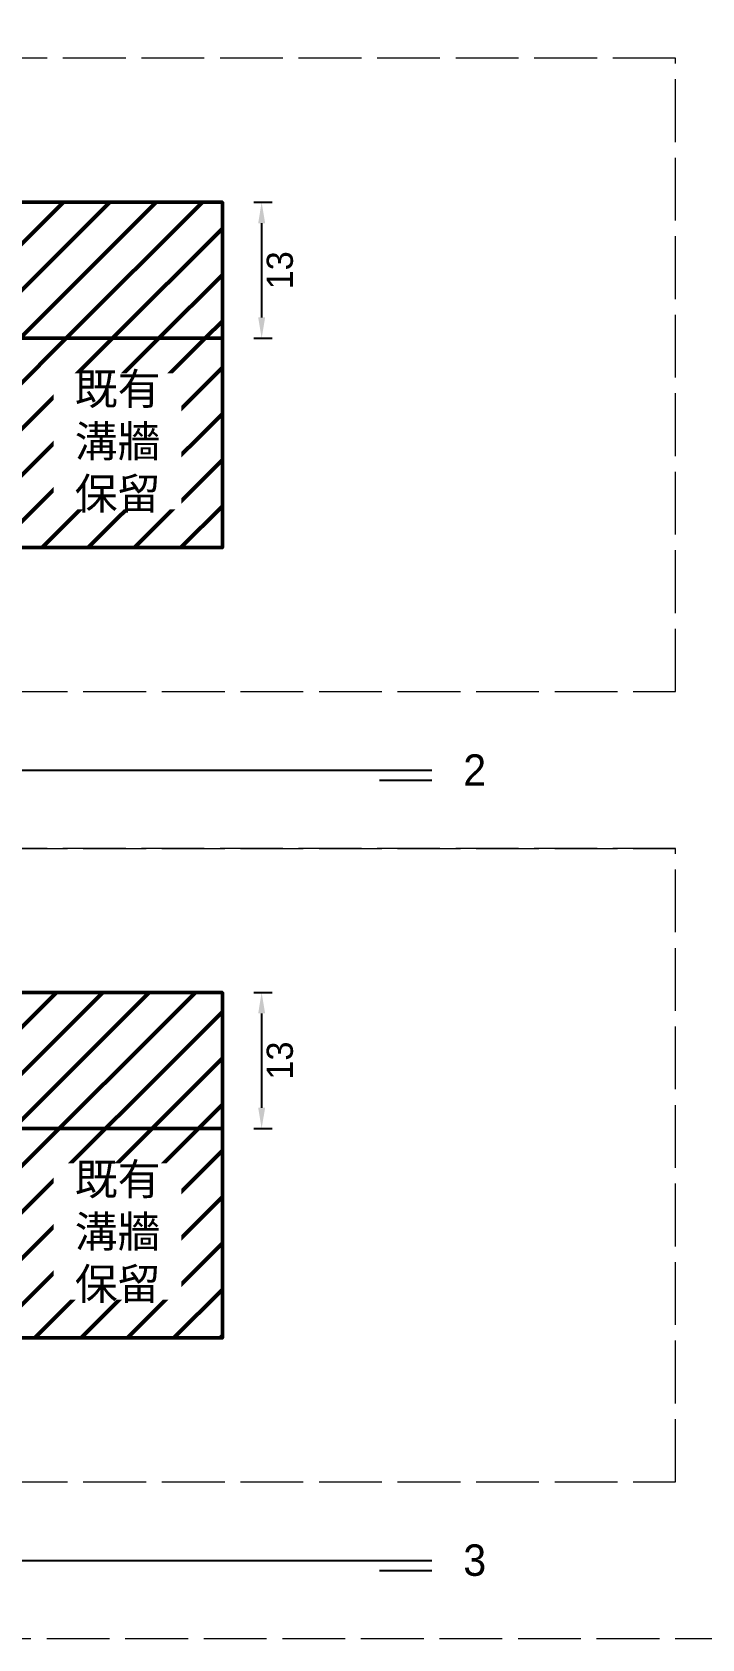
# Model space of a CAD drawing. Extents: x -4891 to 4829, y -5666 to -3242.
# Drawn here: x 199.4 to 327.2, y -4196.3 to -3889.3 of the extents above; entities that cross this region are included whole.
import ezdxf

# ---------------------------------------------------------------- set-up
doc = ezdxf.new("R2010")
doc.units = 0
doc.header["$MEASUREMENT"] = 0
doc.linetypes.add('ACAD_ISO02W100', pattern=[15, 12, -3])
doc.layers.add('一、3.基本-變更', color=1, linetype='Continuous', lineweight=50)
doc.layers.add('一、4.基本-隱藏', color=9, linetype='ACAD_ISO02W100', lineweight=20, plot=False)
doc.layers.add('三、3.文字-註解文字', color=2, linetype='Continuous')
doc.styles.add('次圖名(詳圖)', font='MS PGothic.ttf', dxfattribs={"height": 6})
doc.styles.add('註解文字', font='MS PGothic.ttf', dxfattribs={"height": 5})
doc.dimstyles.new('註解文字', dxfattribs={"dimtxt": 5, "dimasz": 4, "dimexe": 2, "dimexo": 2.5, "dimgap": 1, "dimtad": 2, "dimzin": 0, "dimdsep": 46, "dimtxsty": '註解文字', "dimcen": 0.1, "dimclrd": 144, "dimclre": 144, "dimclrt": 256, "dimadec": 0, "dimazin": 0, "dimtfac": 1, "dimtofl": 0, "dimtmove": 0, "dimatfit": 3, "dimfxl": 1.5, "dimfxlon": 1, "dimtolj": 1, "dimtzin": 0, "dimlwd": -1, "dimlwe": -1, "dimarcsym": 1})
pattern_1 = [(45, (-1038.1754, 491.5), (-4.419417, 4.419417), [])]

# ---------------------------------------------------------------- blocks, each defined once
blk = doc.blocks.new('*D62')
at = {"layer": 'Defpoints', "color": 0, "transparency": 16777216}
for p in [(235.69, -3921.8), (235.69, -3947.8), (243.19, -3947.8)]:
    blk.add_point(p, dxfattribs=at)
at = {"layer": '三、3.文字-註解文字', "color": 144, "transparency": 16777216}
for p, q in [((241.69, -3921.8), (245.19, -3921.8)), ((243.19, -3925.8), (243.19, -3943.8)), ((241.69, -3947.8), (245.19, -3947.8))]:
    blk.add_line(p, q, dxfattribs=at)
for points in [[(242.53, -3925.8), (243.86, -3925.8), (243.19, -3921.8)], [(242.53, -3943.8), (243.86, -3943.8), (243.19, -3947.8)]]:
    blk.add_solid(points, dxfattribs=at)
at = {"layer": '三、3.文字-註解文字', "transparency": 16777216, "insert": (246.69, -3934.8), "char_height": 5, "attachment_point": 5, "rotation": 90, "style": '註解文字'}
blk.add_mtext('\\A1;13', dxfattribs=at)
blk = doc.blocks.new('*D66')
at = {"layer": 'Defpoints', "color": 0, "transparency": 16777216}
for p in [(235.69, -4072.8), (235.69, -4098.8), (243.19, -4098.8)]:
    blk.add_point(p, dxfattribs=at)
at = {"layer": '三、3.文字-註解文字', "color": 144, "transparency": 16777216}
for p, q in [((241.69, -4072.8), (245.19, -4072.8)), ((243.19, -4076.8), (243.19, -4094.8)), ((241.69, -4098.8), (245.19, -4098.8))]:
    blk.add_line(p, q, dxfattribs=at)
for points in [[(242.53, -4076.8), (243.86, -4076.8), (243.19, -4072.8)], [(242.53, -4094.8), (243.86, -4094.8), (243.19, -4098.8)]]:
    blk.add_solid(points, dxfattribs=at)
at = {"layer": '三、3.文字-註解文字', "transparency": 16777216, "insert": (246.69, -4085.8), "char_height": 5, "attachment_point": 5, "rotation": 90, "style": '註解文字'}
blk.add_mtext('\\A1;13', dxfattribs=at)

msp = doc.modelspace()

# ---------------------------------------------------------------- hatches: boundary and pattern name
at = {"layer": '一、3.基本-變更', "linetype": 'Continuous'}
h = msp.add_hatch(dxfattribs=at)
h.set_pattern_fill('ANSI31', color=256, scale=50)
h.set_pattern_definition(pattern_1)
h.paths.add_polyline_path([(235.693, -3921.796), (195.693, -3921.796), (195.693, -3947.796), (235.693, -3947.796)])
h = msp.add_hatch(dxfattribs=at)
h.set_pattern_fill('ANSI31', color=256, scale=50)
h.set_pattern_definition(pattern_1)
h.paths.add_polyline_path([(195.693, -3987.796), (235.693, -3987.796), (235.693, -3947.796), (195.693, -3947.796)])
h = msp.add_hatch(dxfattribs=at)
h.set_pattern_fill('ANSI31', color=256, scale=50)
h.set_pattern_definition([(45, (-1278.1754, 340.5), (-4.419417, 4.419417), [])])
h.paths.add_polyline_path([(235.693, -4072.796), (195.693, -4072.796), (195.693, -4098.796), (235.693, -4098.796)])
h.paths.add_polyline_path([(235.693, -4098.796), (195.693, -4098.796), (195.693, -4138.796), (235.693, -4138.796)])

# ---------------------------------------------------------------- linework, layer by layer
for points in [[(195.693, -3921.796), (235.693, -3921.796), (235.693, -3947.796), (195.693, -3947.796)], [(235.693, -3947.796), (195.693, -3947.796), (195.693, -3987.796), (235.693, -3987.796)], [(195.693, -4072.796), (235.693, -4072.796), (235.693, -4098.796), (195.693, -4098.796)], [(235.693, -4098.796), (195.693, -4098.796), (195.693, -4138.796), (235.693, -4138.796)]]:
    msp.add_lwpolyline(points, close=True, dxfattribs=at)
at = {"layer": '一、4.基本-隱藏'}
for points in [[(-40.855, -3689.296), (739.145, -3689.296), (739.145, -4196.296), (-40.855, -4196.296)], [(322.241, -3894.296), (-30.855, -3894.296), (-30.855, -4015.296), (322.241, -4015.296)], [(322.241, -4045.296), (-30.855, -4045.296), (-30.855, -4166.296), (322.241, -4166.296)]]:
    msp.add_lwpolyline(points, close=True, dxfattribs=at)
for points in [[(-30.855, -4015.296), (322.241, -4015.296)], [(-30.855, -4045.296), (322.241, -4045.296)]]:
    msp.add_lwpolyline(points, dxfattribs=at)
at = {"layer": '三、3.文字-註解文字'}
for points in [[(15.693, -4030.296), (275.693, -4030.296)], [(275.693, -4032.296), (265.693, -4032.296)], [(15.693, -4181.296), (275.693, -4181.296)], [(275.693, -4183.296), (265.693, -4183.296)]]:
    msp.add_lwpolyline(points, dxfattribs=at)

# ---------------------------------------------------------------- texts
at = {"layer": '三、3.文字-註解文字', "char_height": 6, "attachment_point": 4, "style": '次圖名(詳圖)'}
for s, insert in [('2', (281.693, -4030.296)), ('3', (281.693, -4181.296))]:
    msp.add_mtext_dynamic_manual_height_columns(s, width=3, gutter_width=15, heights=[0], dxfattribs=dict(at, insert=insert))

# ---------------------------------------------------------------- dimensions: what is measured, and where the dimension line sits
at = {"layer": '三、3.文字-註解文字'}
for base, p1, p2, picture, middle in [((243.193, -3947.796), (235.693, -3921.796), (235.693, -3947.796), '*D62', (246.693, -3934.796)), ((243.193, -4098.796), (235.693, -4072.796), (235.693, -4098.796), '*D66', (246.693, -4085.796))]:
    dim = msp.add_linear_dim(base=base, p1=p1, p2=p2, angle=90, text='13', dimstyle='註解文字', dxfattribs=at)
    dim.commit()
    dim.dimension.update_dxf_attribs({"geometry": picture, "text_midpoint": middle})

# ---------------------------------------------------------------- next in the draw order: texts
at = {"layer": '三、3.文字-註解文字', "linetype": 'Continuous', "char_height": 6, "attachment_point": 5, "style": '次圖名(詳圖)', "bg_fill": 3, "box_fill_scale": 1, "bg_fill_color": 256, "bg_fill_transparency": 0}
for insert in [(215.693, -3967.796), (215.693, -4118.796)]:
    msp.add_mtext_dynamic_manual_height_columns('{\\fMS PGothic|b0|i0|c128|p34;既有溝牆保留}', width=24.37423, gutter_width=30, heights=[0], dxfattribs=dict(at, insert=insert))

doc.saveas('drawing.dxf')
